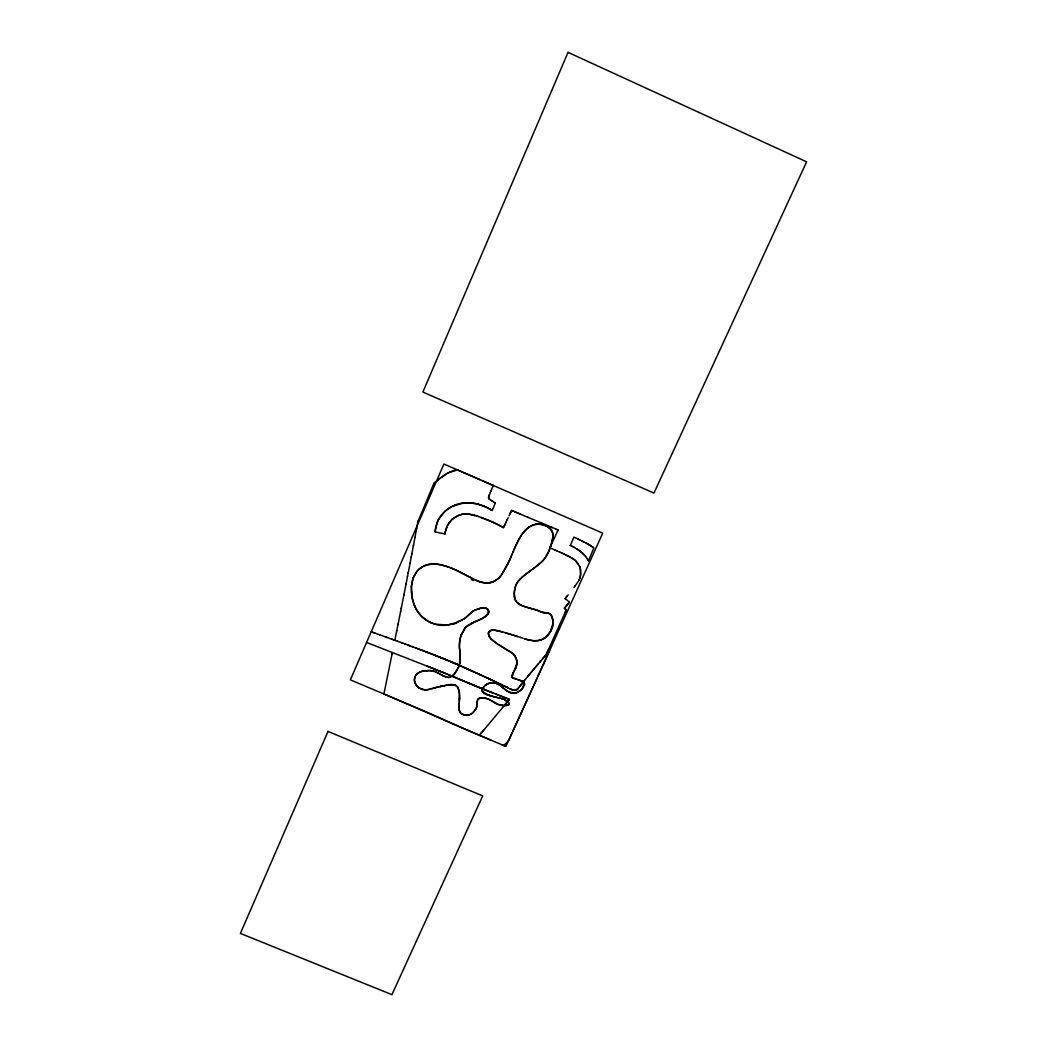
<?xml version="1.0" encoding="UTF-8"?>
<svg xmlns="http://www.w3.org/2000/svg" width="1047" height="1047" viewBox="0 0 1047 1047"><rect width="100%" height="100%" fill="white"/><g stroke="black" fill="none" stroke-linecap="round" stroke-linejoin="round"><path stroke-width="1.5" d="M516.917 662.79L514.195 671.048M481.371 732.965L483.701 730.125M477.144 702.864L477.118 704.068M551.73 616.055L553.156 621.015L552.751 626.001M477.144 703.348L477.079 704.644A12.263 11.883 10.8 0 1 475.6 709.46L472.393 713.203L468.454 715.153M477.157 702.288L477.785 699.54L480.036 698.127M459.581 697.668L459.594 697.341A40.401 39.079 34.6 0 0 459.607 696.163M514.26 593.348L514.339 596.384M459.581 697.642L459.554 698.257A66.877 64.508 38.6 0 1 459.476 699.71L459.136 703.571M553.209 622.337L550.657 631.197A22.903 22.563 -7.7 0 1 548.536 634.286C543.223 642.806 529.965 641.196 524.141 638.591M459.031 705.076L459.123 703.846M411.458 586.228L412.086 597.902L415.096 607.129M411.445 586.241L413.081 577.944L416.706 571.675M459.096 704.029L459.083 709.225L460.392 712.706M459.332 701.372L459.319 692.289L457.434 686.767A4.633 4.515 29.4 0 0 455.497 685.314L450.498 684.633L444.242 685.733M459.11 703.872L459.175 703.165M460.17 660.696L460.274 656.181M460.17 660.67L459.895 662.463M516.838 664.269L516.577 665.748M508.672 704.84L509.274 704.016L507.599 701.712A16.058 15.535 -2.6 0 0 501.094 698.336L496.343 697.276M483.806 692.734L482.039 690.379A2.683 2.604 9.3 0 1 481.973 689.515L484.892 685.471M417.805 522.073L433.785 483.557L437.698 480.154M416.562 528.787L418.002 521.04M416.3 530.24L416.641 528.395M493.674 696.687L489.957 695.627A33.465 33.151 -14.7 0 1 487.326 694.593L482.916 691.897A3.206 3.115 4.9 0 1 481.908 689.502L482.327 688.35M414.939 537.582L416.392 529.743M413.369 545.932L414.978 537.36M411.824 554.059L413.552 544.911M411.196 557.344L411.929 553.549M410.084 563.194L411.301 556.795M408.147 573.206L410.11 563.037M407.44 576.858L408.278 572.513M406.079 583.846L407.545 576.282M404.011 594.343L406.184 583.297M403.828 595.259L404.037 594.238M401.237 608.399L403.854 595.18M400.556 611.788L401.289 608.111M397.991 624.588L400.674 611.212M396.708 630.975L398.056 624.287M394.837 640.293L396.774 630.674M392.062 653.982L392.35 652.543M392.102 653.799L383.922 693.991L479.408 735.295L509.169 699.71M459.842 662.738L459.646 663.641M510.216 692.538L516.354 692.839L520.464 690.405A15.142 14.671 -2.6 0 0 522.492 688.311L524.194 683.154L519.561 680.131A35.336 34.106 -2.4 0 0 518.487 679.843L512.022 677.2L513.802 671.716M552.07 541.482L548.837 551.311L544.977 558.051A33.399 32.941 -15.5 0 1 539.99 563.469L536.103 566.61M551.848 542.438C557.056 531.47 546.233 522.257 535.475 524.233M459.646 663.615L458.468 667.358M580.13 577.263L580.365 576.151A19.631 19.278 -22.1 0 0 580.562 574.724L580.326 568.534A8.533 8.389 -19.9 0 0 579.711 566.636L579.436 566.113A10.994 10.797 -18.8 0 1 580.522 569.542M516.577 665.735L516.25 666.9M551.861 542.385L551.468 543.864M552.031 628.305L552.751 625.975M551.298 544.44L551.219 544.754A60.294 59.483 -14.5 0 1 550.486 547.058L550.395 547.345M524.167 685.17L523.474 686.845M371.201 631.799L374.891 633.082M366.581 642.465L430.566 667.489M533.8 640.712A18.231 17.878 -11.3 0 0 539.257 640.476A13.807 13.546 -11.2 0 0 542.686 639.154L543.759 638.552A21.516 21.162 -10 0 0 551.939 628.265L552.423 627.14M516.25 666.874L515.935 667.724M550.29 547.607L550.094 548.196A43.372 42.757 -15.9 0 1 546.377 556.075L545.67 557.056M461.217 634.862L464.907 628.017A17.59 17.236 37 0 1 469.082 624.614L471.739 623.187M489.394 494.76L488.844 496.383L490.362 492.339M579.711 578.611L578.703 580.627A13.676 13.428 -21.5 0 0 580.195 577.263A23.361 22.942 -20.1 0 0 580.47 569.673L580.483 569.516M458.468 667.332L454.961 673.561L450.576 677.043M490.336 492.391L490.873 491.108M512.114 554.256L514.457 548.589M481.829 480.481L493.229 485.468L492.561 487.091M512.258 553.889L510.085 559.072M513.043 551.991L513.514 550.84M510.962 511.577L511.473 510.334L512.559 510.805M511.158 556.52L511.643 555.368M490.834 491.2L492.548 487.104M515.935 667.711L515.569 668.549M514.064 549.557L518.501 539.781L522.99 532.897M510.622 512.389L511.839 510.491M510.687 557.632L509.719 559.909M514.692 548.052L515.412 546.351M510.792 511.983L510.255 513.2M509.902 559.504L507.952 563.836M509.719 559.896L501.788 574.371A32.483 32.13 26.8 0 1 498.189 578.494L494.236 581.334M505.151 524.102L507.324 519.404M510.439 512.808L509.889 514.025M504.968 524.521L504.052 526.445A18.584 18.401 22.5 0 1 503.398 527.623L497.94 524.665M515.909 545.251L521.589 534.755L527.714 527.989M505.622 523.042L505.95 522.296M565.223 612.286L566.335 609.812L564.412 608.294L569.411 602.09L565.171 598.583M543.197 658.197L546.076 654.833L566.335 609.812L564.412 608.307L569.411 602.09M546.076 654.833L548.759 648.878M504.824 524.822L504.052 526.432A18.637 18.453 14.6 0 1 503.385 527.609L501.919 526.785M510.072 513.619L509.064 515.778M587.105 558.522L587.576 559.255A20.024 19.644 -16.3 0 1 588.44 560.839L593.832 548.065M543.236 664.688L602.719 533.172L489.8 483.963M537.216 677.893L505.91 746.432L474.932 733.41A245.063 57.284 24.3 0 1 443.902 719.786A370.193 130.783 24.2 0 0 412.858 706.149L350.352 679.883L443.915 464.03L479.84 479.618M537.739 676.65L545.094 660.513M554.871 549.989L549.897 547.79L558.064 530.004L557.253 529.651M557.554 531.117L558.064 530.004M516.223 584.527L516.76 583.415A15.024 14.841 -4.2 0 1 518.448 580.915L520.581 578.703M482.209 688.638L485.625 684.947M570.393 545.435L573.874 537.085L576.177 538.171M507.952 563.81L507.415 564.935M489.917 509.156L492.182 510.635L495.362 502.796M507.206 519.652L508.175 517.637M515.569 668.523L515.176 669.347M515.163 669.321L513.37 672.462M513.41 672.383L512.65 673.771A6.897 6.688 -4.2 0 0 511.774 676.179M578.166 581.517L578.023 581.752M577.551 582.472L575.169 585.823M473.951 622.232L482.772 618.267L487.863 614M545.657 557.083L544.689 558.431A31.632 31.188 -16 0 1 541.901 561.65L533.041 568.861M502.324 573.612C497.377 582.76 485.612 585.299 476.673 580.614M575.078 585.94L574.541 586.647M574.397 586.844L573.887 587.524M519.718 686.426L520.254 685.68M520.137 685.837L519.534 686.662L520.176 685.837M519.417 686.819L518.33 688.128M491.305 696.019L504.091 699.422L508.593 702.72A2.395 2.316 -2 0 1 509.3 703.885L508.449 704.958C500.597 707.707 494.276 701.647 487.536 698.768M520.451 685.484L521.93 683.56M520.935 684.856L521.746 683.835M521.432 684.228L522.047 683.403M521.799 683.756L522.178 683.246M566.964 596.345L568.141 594.866M566.335 597.13L567.252 595.992M566.021 597.523L566.61 596.777M565.079 598.701L566.257 597.222M522.453 682.945L524.181 680.759M522.99 532.91L525.437 530.122M524.154 680.825L524.56 680.341M524.678 680.197L527.727 676.441M527.544 676.715L528.277 675.825M528.028 676.113L528.748 675.21M528.513 675.551L529.259 674.595M529.154 674.778L533.015 670.119M529.573 674.268L530.292 673.365M518.396 688.049L518.435 688.01A11.334 10.98 -2.5 0 1 517.113 689.436L516.564 689.79A3.507 3.403 -3.1 0 1 516.027 690.052L511.918 689.633M505.204 704.409L509.418 699.357L496.239 694.213M530.894 672.684L531.588 671.821M481.123 733.201L479.408 735.295L490.847 740.059M508.017 701.084L508.672 700.299M505.662 743.828L504.144 745.686L501.879 744.692M505.178 744.43L504.144 745.686L508.79 740.124L549.518 650.828L546.73 654.061M532.439 670.852L536.273 666.258M533.996 669.007L535.043 667.724M416.706 571.688L419.049 569.267M535.763 666.913L537.517 664.793M536.653 665.866L538.302 663.877M537.87 664.439L540.566 661.22L539.755 662.228M540.213 661.678L543.812 657.464M542.529 658.969L544.715 656.417M545.134 655.932L548.118 652.464M478.309 504.183L470.378 502.887A37.771 37.404 9.9 0 0 463.389 503.084L452.291 506.395A33.897 33.452 5 0 0 448.299 508.75L446.415 510.125A33.268 32.81 3.5 0 0 444.661 511.63L438.13 520.123L435.382 529.664A36.2 35.716 6.3 0 0 435.199 531.955L445.054 533.957A22.942 22.628 5.1 0 1 452.239 519.194M517.742 688.821L517.506 689.07A3.952 3.822 -3.4 0 1 516.367 689.908M443.509 512.729L443.012 513.239A29.028 28.622 4.7 0 0 437.711 520.935L437.502 521.471A30.913 30.507 5.4 0 0 435.251 531.968M525.437 530.135L526.104 529.468M517.598 688.978L517.506 689.018A4.083 3.952 -2 0 1 514.208 690.339M453.482 675.145L458.141 668.143A29.761 28.989 30.4 0 0 459.581 663.89L459.986 652.857M526.104 529.481L527.243 528.408M444.02 512.219L444.556 511.721A33.74 33.282 4.9 0 1 453.56 505.793L454.974 505.191M484.918 616.84L485.402 616.461A18.466 18.179 37.2 0 0 486.449 615.61L488.504 612.6A3.285 3.233 26.4 0 0 488.556 611.448L488.452 610.951A4.62 4.554 24.9 0 0 487.666 609.367C483.845 605.716 478.322 609.145 474.134 610.532A11.936 11.713 22.3 0 0 472.76 611.33L466.569 616.971A21.765 21.346 20.9 0 1 464.541 618.594L457.447 622.245L448.823 624.863A29.578 28.832 10.5 0 1 444.15 625.36A30.141 29.421 10.9 0 1 435.644 624.418L428.956 621.866L422.02 616.762A34.289 33.635 9.7 0 1 415.136 607.116L414.625 605.991M433.785 483.557L434.191 483.177A75.764 74.73 0.3 0 1 436.298 481.319M520.581 578.716L522.401 577.067M453.547 675.066L449.425 677.37M419.036 569.28L420.973 567.736M522.401 577.08L524.272 575.47M527.714 528.002L528.931 527.007M527.609 528.094L532.74 524.835L538.263 524.233A27.85 27.379 -10.4 0 1 544.977 525.529M436.717 480.953L440.421 478.008M524.743 575.091L529.128 571.675M438.379 479.605L439.138 479.003M478.113 608.961L476.385 609.563A19.383 18.99 30.9 0 0 473.65 610.663L473.022 611.068A12.904 12.643 31.7 0 0 472.577 611.356L467.682 615.832A25.481 24.879 21.5 0 1 462.905 619.458L459.698 621.159M439.779 478.492L447.645 473.218A30.69 30.415 11.7 0 1 448.81 472.642L457.487 469.92L493.229 485.468M441.245 477.38L441.926 476.882A40.231 39.812 6.9 0 1 457.395 469.527M528.944 527.021L535.41 524.259M529.128 571.688L530.122 570.942M485.049 616.735L484.8 616.932A27.484 27.078 44 0 1 481.712 618.816L481.175 619.13M535.148 567.317L530.62 570.589M531.51 569.961C524.612 575.261 515.608 580.509 514.614 590.076A31.384 31.004 -0.6 0 0 514.273 593.139L514.797 598.544A10.994 10.863 -2.8 0 0 516.982 602.418L518.173 603.596M420.959 567.762L423.053 566.427M494.315 630.098L492.299 630.137A7.224 7.067 19 0 0 490.834 630.516L488.334 633.396A4.672 4.594 22.7 0 0 488.53 634.561L488.622 634.875A9.619 9.462 19.2 0 0 489.119 635.987L489.459 636.628M485.625 684.974L487.195 684.044M499.694 631.276L493.752 630.058A7.041 6.91 21.2 0 0 489.865 630.922L489.381 631.315A2.997 2.932 24.4 0 0 488.334 632.754L489.185 636.118M422.883 566.519L420.514 568.063A23.086 22.681 10.2 0 0 416.47 571.95L412.911 578.428L411.536 585.234A48.751 47.94 7.6 0 0 411.327 590.181L411.379 592.118M542.686 639.141L543.759 638.526A21.516 21.162 -10 0 0 551.939 628.252M423.053 566.453C438.994 559.255 455.969 570.249 469.881 577.25M481.175 619.104L474.5 622.01M423.603 566.165L424.716 565.616M487.195 684.071L490.362 682.919M488.949 582.813L490.166 582.629A13.991 13.847 31.1 0 0 493.687 581.609L494.236 581.321M471.739 623.214L473.951 622.219M467.25 715.323L467.394 715.31A8.219 7.996 15.1 0 0 469.239 714.944L470.483 714.42A12.786 12.42 14.7 0 0 475.246 709.866M474.383 622.088L465.784 627.179L461.007 635.542A36.292 35.493 15.3 0 0 459.947 639.809L459.489 643.29A32.823 32.077 20.2 0 0 459.489 648.014L460.091 653.812M424.716 565.629L428.236 564.464M477.314 620.845L476.189 621.303M457.748 621.957L456.61 622.402M442.659 675.564L447.933 677.461A5.811 5.628 21.4 0 0 448.823 677.435L450.576 677.016M479.225 698.414L483.06 697.93L487.536 698.794M489.211 683.246L487.522 683.913A14.946 14.436 4.1 0 0 485.193 685.288M478.113 608.988L479.264 608.595M426.443 564.974L427.333 564.699M433.419 688.259L431.691 688.821M434.871 687.8L426.914 689.803M489.171 683.259L490.061 682.984A10.64 10.182 2.9 0 1 496.788 683.586M433.968 688.101L434.662 687.892A42.639 41.945 33 0 1 436.848 687.264L441.009 686.361M451.702 624.051L452.88 623.685M461.099 514.587L462.342 514.313A18.702 18.532 10.8 0 1 465.418 513.972L470.051 514.326A35.834 35.611 10.9 0 1 471.988 514.679L477.563 516.236M451.715 624.025L446.925 625.02M429.924 689.292L427.595 689.737A12.93 12.42 9.8 0 1 420.58 688.73L419.049 687.853M442.829 675.681C435.251 670.198 422.608 667.764 415.829 675.42A9.803 9.502 6.1 0 0 414.704 678.521L414.638 679.071A8.886 8.612 6.3 0 0 414.664 681.087L415.227 683.22A10.169 9.842 6.6 0 0 419.049 687.853L419.847 688.324M438.654 686.845L437.476 687.133A43.961 43.267 33.2 0 0 434.871 687.84M441.35 686.308L439.845 686.61L446.873 685.131M480.18 698.127L480.926 697.969M442.109 686.165L444.36 685.706M468.467 715.127L466.779 715.35A9.488 9.279 16.7 0 1 464.227 715.036L461.334 713.661A5.248 5.104 18 0 1 460.261 712.549L459.424 710.769M428.537 564.425L430.055 564.15M490.362 682.945L491.409 682.749M422.072 671.415L423.813 671.114M449.425 677.344L447.894 677.461M480.926 697.996L483.976 698.009A16.399 15.587 5.5 0 1 485.337 698.218A15.731 14.933 5.6 0 1 488.779 699.291M446.938 624.994L435.107 624.169M425.619 670.878L427.163 670.721M449.242 684.751L449.87 684.686A13.035 12.76 32.9 0 1 454.66 684.934L455.223 685.209M491.409 682.775L493.713 682.762M430.657 564.097L434.021 563.98M488.949 582.786L486.489 582.852M426.914 689.777L425.383 689.816M464.816 715.14L466.949 715.31M545.552 612.704L543.707 612.613M551.664 615.95L549.714 613.594A4.24 4.175 -16.2 0 0 548.314 612.979L544.322 612.678M434.021 563.993L438.392 564.425M544.532 612.678L539.833 611.396M486.188 582.865L484.957 582.747M425.082 689.777L422.975 689.463M533.8 640.738L531.405 640.411A55.007 54.143 -14.7 0 1 525.581 639.023L524.717 638.749M502.455 705.508L501.251 705.325M493.713 682.736C500.832 683.573 504.641 691.216 511.42 692.957M494.315 630.072L496.867 630.582M484.473 607.757L485.245 607.875A3.992 3.913 28.5 0 1 487.588 609.21M539.951 611.435L541.626 612.168A8.284 8.154 -17 0 0 543.105 612.56L543.406 612.6M484.041 582.656L482.222 582.302M484.578 698.061L485.481 698.244M438.693 564.477L441.533 565.066M513.828 690.195L513.737 690.169A5.34 5.17 -3.5 0 0 515.203 690.274M447.318 677.396L445.564 676.912A14.907 14.318 20.3 0 1 444.425 676.48L443.876 676.218M511.97 689.62L513.645 690.156A12.014 11.569 -0.9 0 1 511.564 689.449L509.444 688.56L511.551 689.463M464.816 715.166L461.347 713.648M495.755 697.184L494.263 696.805M482.222 582.328L479.251 581.478M496.867 630.556L503.267 632.205M531.706 608.673L539.14 611.055M532.112 608.778L522.518 605.899L518.173 603.582M533.329 609.04L534.245 609.275A27.274 26.79 -12.4 0 1 537.216 610.126L538.59 610.781M422.975 689.489L421.797 689.135M441.834 565.131L443.614 565.602M531.536 608.634L530.908 608.464A84.087 83.786 -70.1 0 1 523.827 606.305M517.1 679.464L518.566 679.856A25.638 24.801 -3.2 0 1 520.883 680.563L521.17 680.668A11.242 10.889 -3.7 0 1 522.034 681.047L522.309 681.191M499.694 631.249L500.885 631.577M501.487 631.707L502.665 632.048M486.659 507.35L476.66 503.777A37.391 37.208 11.2 0 0 454.895 504.968M478.453 504.222L479.578 504.536M435.107 624.195L431.338 622.886M474.422 515.307L475.246 515.543M443.915 565.668L445.106 566.021A81.234 79.598 7.1 0 1 452.147 568.442L457.866 570.929M503.699 632.336L505.047 632.702M505.636 632.846L508.593 633.736M505.452 632.82L517.637 636.537M509.195 633.893L512.153 634.809M454.935 685.118L454.634 685.026A13.035 12.76 32.9 0 0 449.844 684.738M512.742 634.966L515.111 635.738M477.157 516.106L478.505 516.537M522.924 638.225L520.307 637.387M515.687 635.895L520.673 637.505M478.099 516.407L493.006 522.257M421.797 689.162L419.324 687.997M479.251 581.504L475.259 579.881M480.9 517.349L481.633 517.611M523.369 606.213L520.372 604.996M372.209 632.152L380.074 634.966M379.367 634.678L386.723 637.322M385.191 636.812L387.102 637.492M385.977 637.086L392.795 639.547M391.879 639.22L395.282 640.411M394.038 640.005L398.043 641.458M397.52 641.261L402.323 643.015M400.765 642.439L402.833 643.172M482.575 517.951L483.518 518.291M401.446 642.688L405.87 644.311M404.849 643.944L410.11 645.842M408.003 645.096L410.005 645.842M541.338 612.037L541.626 612.142A8.284 8.154 -17 0 0 543.092 612.534M408.814 645.41L413.408 647.098M412.008 646.575L415.999 648.067M416.169 648.132L416.614 648.263M415.41 647.844L419.415 649.349M417.4 648.59L422.006 650.331M419.991 649.572L426.875 652.176M421.391 650.095L424.428 651.247M425.383 651.6L428.825 652.922M427.372 652.36L438.3 656.6M427.961 652.595L431.351 653.891M431.914 654.1L435.316 655.422L434.361 655.056M435.67 655.527L436.35 655.828M434.688 655.186L437.175 656.155M494.001 693.336L488.831 691.347M509.418 699.396L489.826 691.74M426.417 665.866L432.542 668.274M431.272 667.764L433.445 668.588M437.018 656.089L441.69 657.948L438.366 656.626M430.081 667.305L434.531 669.059M486.554 690.444L490.088 691.845M438.889 656.835L439.884 657.228M432.647 668.313L433.72 668.745M434.034 668.85L436.717 669.923M483.806 689.358L488.242 691.112M434.623 669.098L438.915 670.8M481.96 688.625L484.879 689.79M483.308 689.135L486.266 690.326M440.381 657.424L442.266 658.17M442.449 658.21L443.195 658.55M436.599 669.884L440.591 671.467L439.073 670.878M482.811 688.939L484.761 689.685M483.4 689.188L480.128 687.879M441.363 657.83L447.684 660.382M438.575 670.682L439.648 671.114M439.962 671.219L442.266 672.148M479.212 687.513L483.073 689.057M442.659 658.354L444.687 659.152M442.266 672.109L447.37 674.229M440.067 671.284L443.666 672.711M477.838 686.963L479.447 687.604M479.356 687.552L481.685 688.494M443.313 658.615L446.938 660.068L445.446 659.427M442.043 672.082L445.394 673.43M475.992 686.204L480.01 687.814M474.016 685.392L478.623 687.251M445.564 673.522L448.849 674.844M472.537 684.79L476.673 686.452M446.519 659.924L450.158 661.403M447.462 674.294L450.825 675.655M469.985 683.691L474.736 685.615L467.8 682.736M447.174 660.186L449.176 660.997M448.757 674.831L452.788 676.467M468.598 683.154L472.786 684.856M527.753 517.257L541.679 523.055M450.642 675.537L466.543 682.264M453.77 676.872L454.751 677.291M467.119 682.539L469.658 683.599M455.209 685.209L457.631 687.041M528.225 517.454L520.084 514.038M540.933 522.741L545.304 524.573M449.935 661.272L451.139 661.822M451.951 676.153L456.728 678.116M464.75 681.466L468.506 683.076M465.156 681.715L467.616 682.749M545.016 524.455L550.329 526.693M450.354 661.521L452.134 662.228M450.995 661.783L453.115 662.646M451.623 662.057L455.563 663.654M457.408 678.443L464.58 681.427M551.704 527.269L552.371 527.557M518.487 513.357L520.568 514.234M550.264 526.667L551.965 527.387M452.369 662.293L456.06 663.903M459.267 679.228L462.617 680.602M552.227 527.505L556.036 529.128M516.891 512.677L519.103 513.619M431.338 622.9L430.212 622.376M452.893 662.594L455.079 663.484M517.663 513.004L515.294 511.996M555.878 529.062L557.344 529.69M516.197 512.376L514.339 511.577M454.764 663.392L457.042 664.322M513.383 511.172L515.111 511.904M484.264 506.238L485.612 506.84M455.942 663.824L458.01 664.753M512.114 510.609L513.658 511.276M476.385 580.404L469.933 577.172M456.701 664.151L458.992 665.172M457.447 664.479L459.973 665.604M496.802 683.547L497.574 683.9A12.616 12.145 2.5 0 1 498.045 684.11L499.563 685.091M458.599 665.041L460.955 666.036M459.568 665.46L463.991 667.423M460.549 665.892L462.709 666.86M554.622 549.871L557.436 551.128M557.213 551.023L560.08 552.306M462.499 666.756L471.32 670.721M463.481 667.188L464.855 667.764M465.352 667.96L467.171 668.85M570.039 545.278L571.269 545.84M559.962 552.253L561.899 553.13M467.067 668.732L470.928 670.473M464.449 667.633L465.823 668.208M466.831 668.627L468.69 669.504M561.794 553.078L562.553 553.431M473.336 671.611L466.792 668.64M470.286 670.263L479.997 674.687M562.488 553.392L563.718 553.968M472.629 671.297L477.052 673.339M476.11 672.841L483.884 676.467M563.626 553.915L564.542 554.334M479.068 674.189L487.274 678.024M564.372 554.269L565.55 554.805M482.942 675.982L490.349 679.451M487.562 678.116L491.043 679.765M492.849 680.615L486.829 677.775M490.899 679.66L495.467 681.833M493.647 522.558L492.653 522.1A134.095 133.767 -57.4 0 0 484.46 518.645M493.49 680.864L496.357 682.251M565.681 554.871L567.042 555.512M493.333 522.414L494.014 522.741M496.239 682.16L501.238 684.568M495.323 681.728L497.822 682.945M571.165 545.788L573.18 546.783M493.896 522.675L499.419 525.437M498.451 683.207L501.395 684.633M458.429 571.178L469.527 576.976M566.846 555.42L567.618 555.787M430.212 622.402L429.113 621.853M500.44 684.175L504.026 685.903M576.517 538.341L578.297 539.192M501.762 684.817L504.641 686.204M567.356 555.669L569.031 556.494M538.551 610.767L539.951 611.448M504.301 686.007L507.128 687.408M578.166 539.126L578.952 539.506M495.166 523.291L497.404 524.403M504.405 686.086L506.028 686.871M579.148 539.611L579.933 539.99M507.73 687.709L507.01 687.316M580.26 540.147L581.752 540.893M507.036 687.369L508.659 688.167M506.866 687.29L508.345 688.01M568.652 556.297L569.934 556.952M581.556 540.802L582.394 541.22M572.487 546.429L574.541 547.502M520.791 605.192L516.59 601.933M582.211 541.116L583.048 541.548M582.852 541.443L583.689 541.875M486.593 507.311L489.734 509.038M583.506 541.77L586.451 543.275M569.162 556.559L575.34 560.459L579.384 566.008M489.446 699.579L492.116 701.11M486.842 507.442L488.033 508.07M586.32 543.21L589.029 544.676M586.595 543.354L587.681 543.93M494.747 502.468L495.401 502.822M471.948 578.271L470.195 577.342M573.861 547.136L580.666 551.494L585.6 556.428M499.929 525.712L500.924 526.248M508.161 650.58L512.637 653.38L515.281 656.678A14.501 14.095 -2.1 0 1 516.708 660.67L516.825 661.416A12.407 12.067 -1.6 0 1 516.825 664.4M508.436 650.763L497.691 644.114M508.698 650.868L510.295 651.784A14.043 13.65 -1.3 0 1 514.902 655.684M507.9 650.462L499.34 645.188M442.515 675.511L441.454 674.896M493.818 501.971L493.359 501.709M488.216 508.161L488.988 508.593M491.841 500.859A26.738 26.489 18.1 0 1 490.729 500.152L493.503 501.801M439.609 673.836L438.549 673.247A28.06 27.837 -7.8 0 0 435.303 671.559M441.991 675.223L441.193 674.752M571.832 557.986L572.081 558.13A29.12 28.57 -14 0 1 573.102 558.745L573.494 559.006A17.59 17.276 -15.7 0 1 578.036 563.77M489.224 508.737L490.232 509.352M428.04 621.264L426.482 620.256M507.546 691.19L508.057 691.53A15.875 15.365 -3 0 0 510.216 692.577M491.606 700.757L492.365 701.268M490.376 509.431L491.069 509.876M494.132 702.38L494.38 702.563A27.994 27.209 -4.7 0 0 496.697 703.95L497.26 704.147A15.404 14.907 -2.2 0 0 501.251 705.364M492.627 701.398L493.373 701.922M496.788 643.499L497.822 644.206M497.076 643.696L491.135 638.919M418.813 687.67L417.426 686.505M426.469 620.282L424.257 618.633M495.82 642.845L493.857 641.405A17.249 17.105 4.5 0 1 489.158 636.314M502.835 687.657L504.667 689.148A33.596 32.601 -5 0 0 507.533 691.242M461.347 713.674L460.392 712.68M424.257 618.646L423.093 617.638M501.461 686.544L501.238 686.335A30.782 29.552 3.8 0 0 499.589 685.039M501.461 686.518L502.154 687.107M593.623 547.882L593.099 547.437A24.696 24.212 -16.8 0 0 592.327 546.835L589.461 544.937A47.18 46.186 -13.4 0 0 588.519 544.388M502.154 687.081L502.835 687.683M489.433 499.105C491.265 501.199 487.392 496.775 488.74 496.802A2.735 2.709 13 0 0 489.237 499.21M423.093 617.665L422.19 616.814M422.19 616.84L420.907 615.518M417.426 686.531L416.444 685.353M420.907 615.544L418.944 613.215M584.187 554.766L582.786 553.34A36.331 35.624 -13.7 0 0 577.407 549.204M585.391 556.166L586.791 558.038M418.578 612.757L417.203 610.754M553.065 620.282L551.01 614.89L547.673 612.835A10.941 10.758 -16.1 0 0 546.469 612.744M416.444 685.379L414.965 682.408M457.447 686.74L457.775 687.277A7.892 7.669 29.8 0 1 458.285 688.337L458.494 688.926A20.547 19.932 31.3 0 1 459.541 694.41L459.607 696.19M417.19 610.781L415.136 607.09M514.744 655.762L515.49 657.097M587.472 559.085L588.401 560.76M515.896 600.952L515.451 600.14M515.451 600.153L515.072 599.303M515.49 657.071L515.87 657.909M414.625 606.017L414.167 604.878M515.87 657.882L516.524 659.872M414.154 604.904L412.662 600.297M515.072 599.329L514.339 596.371M414.795 681.806L414.992 682.526M516.524 659.859L516.812 661.338M412.649 600.324L411.392 591.961M552.751 533.46L552.489 532.216A8.114 7.996 -16 0 0 550.356 528.513L547.817 526.733A17.668 17.393 -12.5 0 0 544.963 525.555M553.065 620.269L553.209 622.402M516.812 661.311L516.917 662.816M459.816 651.43L459.463 647.831A34.407 33.74 25.8 0 1 461.282 634.862M460.091 653.786L460.248 655.605M479.578 504.562A43.307 43.032 9.7 0 1 484.251 506.264M445.054 533.957A24.408 24.081 6.4 0 1 445.394 531.601L447.593 525.319L451.375 520.176A21.647 21.359 5.6 0 1 453.155 518.592L458.835 515.32A20.43 20.207 9.4 0 1 461.099 514.587M462.342 514.313A20.377 20.155 8.5 0 0 457.565 515.883A22.118 21.817 5.1 0 0 452.33 519.286M462.316 514.051A29.853 29.525 9.8 0 1 474.33 515.582M589.016 544.702A31.763 31.122 -15.6 0 1 593.335 547.594M507.311 564.87A63.828 63.082 13.4 0 1 502.259 573.573M493.687 581.582A13.977 13.847 31.1 0 1 490.166 582.616M473.545 580.575A67.191 61.171 23 0 1 471.307 579.436M456.557 623.044A55.818 52.311 0.9 0 1 453.076 624.248M459.554 620.858A50.753 47.979 3.1 0 1 457.604 621.669M479.317 608.713A16.726 16.307 22.4 0 1 484.329 607.626M486.449 615.584A18.466 18.179 37.2 0 1 485.402 616.447M427.15 670.643A18.741 18.414 7.8 0 1 435.33 671.441M414.455 681.898A9.292 9.03 7 0 1 422.006 671.258M446.86 685.039A31.842 31.358 49.3 0 1 449.228 684.62M459.253 710.795A19.239 18.715 14.7 0 1 459.136 705.063M477.118 704.042A12.577 12.198 10.3 0 1 475.338 709.918M477.301 701.974A4.633 4.489 7.5 0 1 478.61 698.257M508.724 704.997A11.53 11.151 -2.1 0 1 502.547 705.154M482.955 691.858A3.193 3.115 4.9 0 1 481.908 689.476M511.329 693.127A9.266 8.965 -2.7 0 0 518.919 691.557L519.43 691.19A13.703 13.284 -2.2 0 0 523.5 686.858M516.25 679.123A11.491 11.137 -3.7 0 1 512.415 677.906M512.467 677.789A2.002 1.937 -3.5 0 1 511.813 676.179M514.326 593.361A26.568 26.267 0 0 1 516.145 584.501M459.568 698.257A66.877 64.508 38.6 0 1 459.476 699.736M489.865 630.935A7.041 6.91 21.2 0 1 493.7 630.058M491.135 638.919A15.26 15.051 14.6 0 1 489.459 636.628M568.05 52.35L422.883 392.062L653.956 493.072L806.596 161.84L568.05 52.35M328.012 731.408L240.404 933.427L391.918 994.65L482.706 795.89L328.012 731.408M487.967 614.079A4.162 4.096 28.3 0 0 487.614 609.197A4.162 4.096 28.3 0 1 487.967 614.092M483.688 692.905A24.67 24.408 -12 0 0 491.331 695.902A24.67 24.408 -12 0 1 483.688 692.931M524.364 685.222A3.743 3.625 -3.4 0 0 522.361 681.06A3.743 3.625 -3.4 0 1 524.377 685.248M551.952 541.456A26.332 25.953 -17.2 0 0 552.921 533.433A26.332 25.953 -17.2 0 1 551.965 541.469"/></g></svg>
